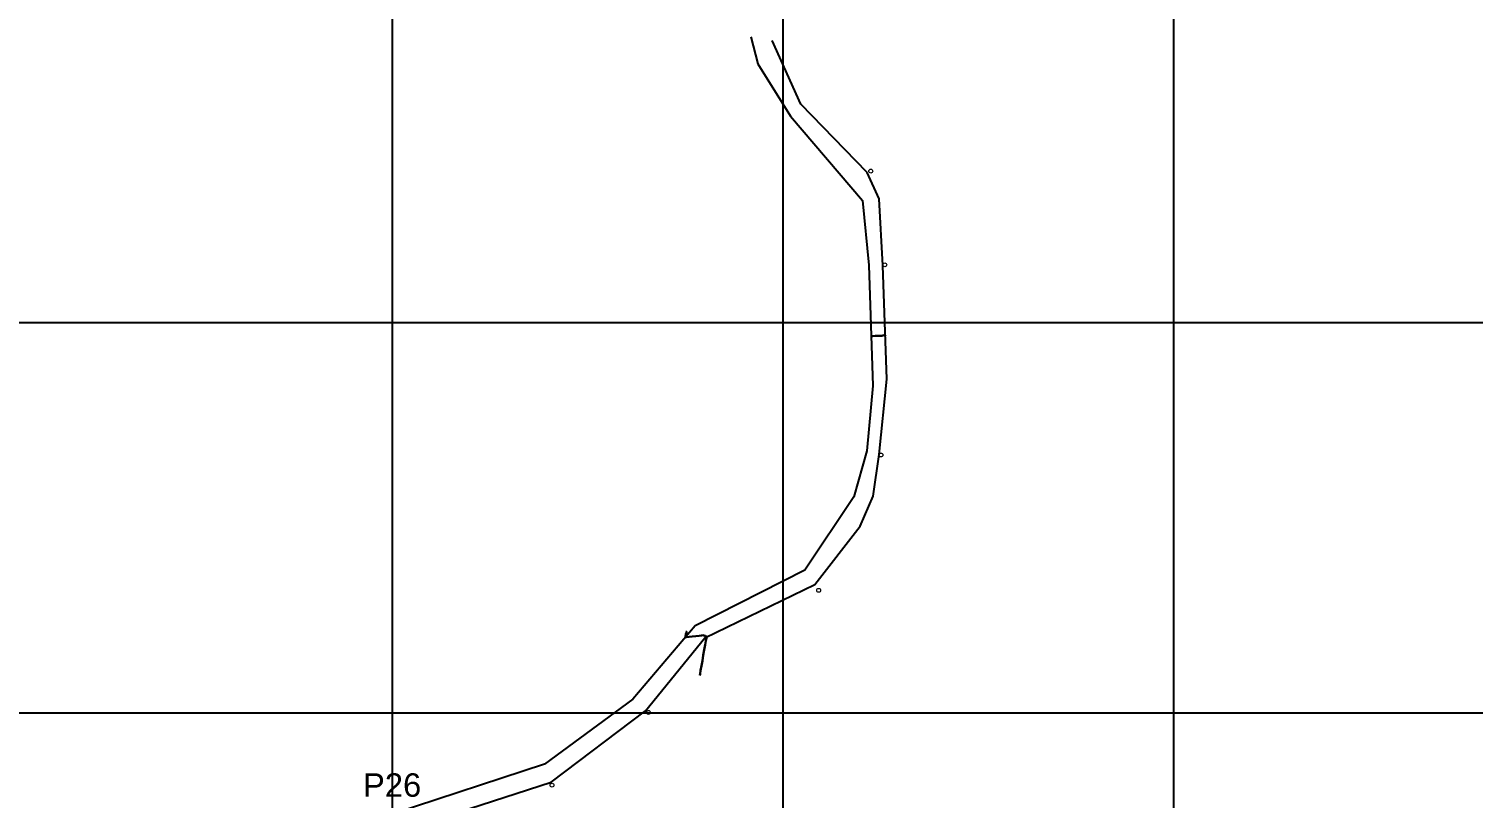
# Model space of a CAD drawing. Header units: millimetres. Extents: x 736950 to 738835, y 8500595 to 8502131.
# Drawn here: x 737606.9 to 737976.7, y 8501378.2 to 8501575.1 of the extents above; entities that cross this region are included whole.
import ezdxf
from ezdxf.enums import TextEntityAlignment as Align

# ---------------------------------------------------------------- set-up
doc = ezdxf.new("R2010")
doc.units = ezdxf.units.MM
doc.layers.add('carretera', color=40, linetype='Continuous')
doc.layers.add('Cuadricula Coordenadas', color=5, linetype='Continuous')
for name, color, linetype, lineweight in [('CONT-MJR', 80, 'Continuous', 30), ('CUADROS', 9, 'Continuous', 20), ('postes', 10, 'Continuous', 5)]:
    doc.layers.add(name, color=color, linetype=linetype, lineweight=lineweight)
doc.styles.add('CUADROS', font='arial.ttf')

msp = doc.modelspace()

# ---------------------------------------------------------------- linework, layer by layer
at = {"layer": 'carretera'}
for p, q in [((737791.770568086, 8501573.094225887), (737793.5364308308, 8501566.171296563)), ((737804.5758565818, 8501555.878874833), (737797.2127972312, 8501572.142245239)), ((737793.5364308308, 8501566.171296563), (737801.8834736957, 8501552.825214013)), ((737821.5064400018, 8501538.358340878), (737804.5758565818, 8501555.878874833)), ((737801.8834736957, 8501552.825214013), (737820.3099728773, 8501531.234917654)), ((737824.5865551028, 8501531.621329146), (737821.5064400018, 8501538.358340878)), ((737820.3099728773, 8501531.234917654), (737821.9146262124, 8501514.61068556)), ((737825.5012096795, 8501514.592573876), (737824.5865551028, 8501531.621329146)), ((737821.9146262124, 8501514.61068556), (737822.9576323462, 8501483.727451805)), ((737826.6040973125, 8501485.437340178), (737825.5012096795, 8501514.592573876)), ((737822.9576323462, 8501483.727451805), (737821.407202114, 8501467.078895139)), ((737824.6196201253, 8501466.211407086), (737826.6040973125, 8501485.437340178)), ((737821.407202114, 8501467.078895139), (737818.0857281691, 8501455.296824636)), ((737823.0834329495, 8501455.531996703), (737824.6196201253, 8501466.211407086)), ((737818.0857281691, 8501455.296824636), (737805.5742307496, 8501436.570232455)), ((737819.6973240776, 8501447.788163017), (737823.0834329495, 8501455.531996703)), ((737808.1469704045, 8501432.877727658), (737819.6973240776, 8501447.788163017)), ((737805.5742307496, 8501436.570232455), (737777.4676135527, 8501422.293232009)), ((737779.9541544738, 8501419.269524474), (737808.1469704045, 8501432.877727658)), ((737777.4676135527, 8501422.293232009), (737761.5067383865, 8501403.546386087)), ((737764.8105115901, 8501400.527194703), (737779.9541544738, 8501419.269524474)), ((737761.5067383865, 8501403.546386087), (737738.9311161017, 8501386.876284875)), ((737740.6076174808, 8501382.317522638), (737764.8105115901, 8501400.527194703)), ((737738.9311161017, 8501386.876284875), (737700.4094732066, 8501374.279084923)), ((737700.866578944, 8501369.44032399), (737740.6076174808, 8501382.317522638))]:
    msp.add_line(p, q, dxfattribs=at)
at = {"layer": 'CONT-MJR'}
for points, elevation in [([(737822.526991466, 8501496.478655206), (737822.5668745136, 8501496.480009511)], 3690), ([(737822.5668745136, 8501496.480009511), (737822.702140692, 8501496.48437271)], 3690), ([(737825.0032585632, 8501496.561475027), (737825.3216814848, 8501496.577731492)], 3690), ([(737825.5687221114, 8501496.633242808), (737825.8921928101, 8501496.715214137)], 3690), ([(737825.8921928101, 8501496.715214137), (737826.0687365978, 8501496.749904186)], 3690), ([(737826.1406332746, 8501496.621826163), (737826.191127011, 8501496.503633358)], 3690), ([(737826.191127011, 8501496.503633358), (737826.1923165335, 8501496.477311447)], 3690), ([(737775.3478911765, 8501420.972454285), (737775.3407886, 8501420.94338799)], 3685), ([(737775.2927775758, 8501419.40750104), (737775.9203690356, 8501419.462647233)], 3685), ([(737775.9203690356, 8501419.462647233), (737776.7616648846, 8501419.560480542)], 3685), ([(737776.7616648846, 8501419.560480542), (737777.6751562755, 8501419.677186387)], 3685), ([(737779.1526902897, 8501419.871957384), (737779.4337152176, 8501419.90239338)], 3685), ([(737778.73604562, 8501410.032913288), (737778.6508857997, 8501409.55480509)], 3685), ([(737779.0965360111, 8501412.05044702), (737778.8907983516, 8501410.899080485)], 3685), ([(737779.3346506135, 8501413.384153234), (737779.0965360111, 8501412.05044702)], 3685)]:
    msp.add_lwpolyline(points, dxfattribs=dict(at, elevation=elevation))
at = {"layer": 'CONT-MJR', "extrusion": (0.0316163728690739, -0.9995000775220599, 0), "elevation": -8473919.1175219}
msp.add_lwpolyline([(1006240.330782206, 3690.000000000013), (1006240.647005261, 3690.000000000013)], dxfattribs=at)
at = {"layer": 'CONT-MJR', "extrusion": (0.03182267421265259, -0.9994935304472738, 0), "elevation": -8473711.243708586}
msp.add_lwpolyline([(1007989.686571999, 3690.000000000013), (1007990.24788226, 3690.000000000013)], dxfattribs=at)
at = {"layer": 'CONT-MJR', "extrusion": (0.03302090350543908, -0.9994546612686764, 0), "elevation": -8472496.715696763}
msp.add_lwpolyline([(1018148.311439266, 3690.000000000013), (1018149.084002811, 3690.000000000013)], dxfattribs=at)
at = {"layer": 'CONT-MJR', "extrusion": (0.0363801147478651, -0.999338024519698, 0), "elevation": -8469026.62092308}
msp.add_lwpolyline([(1046621.349316184, 3690.00000000001), (1046622.001632696, 3690.00000000001)], dxfattribs=at)
at = {"layer": 'CONT-MJR', "extrusion": (0.2192384300770079, -0.9756713128801978, 0), "elevation": -8132906.662245279}
msp.add_lwpolyline([(2583729.763288136, 3690), (2583730.016488803, 3690)], dxfattribs=at)
at = {"layer": 'CONT-MJR', "extrusion": (0.8720034737757918, 0.4894996851101664, 0), "elevation": 4804866.877023853}
msp.add_lwpolyline([(7052169.069897414, 3690.000000000003), (7052168.923019532, 3690.000000000003)], dxfattribs=at)
at = {"layer": 'CONT-MJR', "extrusion": (0.961563094081814, -0.2745840783800274, 0), "elevation": -1624937.29443607}
msp.add_lwpolyline([(8377233.881389087, 3685.000000000006), (8377233.630709372, 3685.000000000006)], dxfattribs=at)
at = {"layer": 'CONT-MJR', "extrusion": (0.9635856778441968, -0.2673997783348742, 0), "elevation": -1562368.323942889}
msp.add_lwpolyline([(8389128.424961178, 3685.000000000003), (8389128.317929236, 3685.000000000003)], dxfattribs=at)
at = {"layer": 'CONT-MJR', "extrusion": (0.999999671868909, -0.00081010003980328, 0), "elevation": 730887.7781028317}
msp.add_lwpolyline([(8502014.57592262, 3685.000000000013), (8502014.300849907, 3685.000000000013)], dxfattribs=at)
at = {"layer": 'CONT-MJR', "extrusion": (-0.04165400346057821, -0.9991320953686286, 0), "elevation": -8524772.280822532}
msp.add_lwpolyline([(383016.5481493615, 3685.00000000001), (383016.8207641873, 3685.00000000001)], dxfattribs=at)
at = {"layer": 'CONT-MJR', "extrusion": (0.9758732228329579, -0.2183379329333689, 0), "elevation": -1136207.515871301}
msp.add_lwpolyline([(8457392.616572626, 3685), (8457392.108342761, 3685)], dxfattribs=at)
at = {"layer": 'CONT-MJR', "extrusion": (0.9646937867007649, -0.2633740645943322, 0), "elevation": -1527326.504812187}
msp.add_lwpolyline([(8395578.494781382, 3685.000000000013), (8395578.07048912, 3685.000000000013)], dxfattribs=at)
at = {"layer": 'CONT-MJR', "extrusion": (0.1312483670491385, -0.9913495176510324, 0), "elevation": -8331046.181218155}
msp.add_lwpolyline([(1847192.992630001, 3685), (1847193.844174355, 3685)], dxfattribs=at)
at = {"layer": 'CONT-MJR', "extrusion": (0.129948031622474, -0.9915208061747594, 0), "elevation": -8333461.736409113}
msp.add_lwpolyline([(1836265.519839253, 3685.000000000013), (1836266.158611456, 3685.000000000013)], dxfattribs=at)
at = {"layer": 'CONT-MJR', "extrusion": (0.1808010629681172, 0.98351968746416, 0), "elevation": 8494705.15125525}
msp.add_lwpolyline([(811445.1570259549, 3685), (811444.9097666059, 3685)], dxfattribs=at)
at = {"layer": 'CONT-MJR', "extrusion": (0.2414420180874645, 0.9704152471503386, 0), "elevation": 8428038.466422284}
msp.add_lwpolyline([(1336647.319548114, 3685.000000000013), (1336646.989871372, 3685.000000000013)], dxfattribs=at)
at = {"layer": 'CONT-MJR', "extrusion": (0.9847014170834233, -0.1742501626796891, 0), "elevation": -754880.3059974101}
msp.add_lwpolyline([(8499916.105919944, 3685), (8499914.822721548, 3685)], dxfattribs=at)
at = {"layer": 'CONT-MJR', "extrusion": (-0.3033633142429066, -0.9528749653399231, 0), "elevation": -8324605.461406767}
msp.add_lwpolyline([(-1876006.790750629, 3685.00000000001), (-1876006.595503662, 3685.00000000001)], dxfattribs=at)
at = {"layer": 'CONT-MJR', "extrusion": (0.9849478077508349, -0.1728520060827311, 0), "elevation": -742812.2109845108}
msp.add_lwpolyline([(8500980.294062814, 3685.00000000001), (8500979.243785528, 3685.00000000001)], dxfattribs=at)
at = {"layer": 'CONT-MJR', "extrusion": (0.7100075973249684, 0.7041940156951249, 0), "elevation": 6510478.425926528}
msp.add_lwpolyline([(5516532.198764172, 3685.00000000001), (5516532.025203687, 3685.00000000001)], dxfattribs=at)
at = {"layer": 'CONT-MJR', "extrusion": (0.9855170909678481, -0.1695761286569262, 0), "elevation": -714542.6001738368}
msp.add_lwpolyline([(8503403.844131595, 3685.000000000013), (8503403.131298013, 3685.000000000013)], dxfattribs=at)
at = {"layer": 'CONT-MJR', "extrusion": (0.8248724829641857, 0.5653188364529343, 0), "elevation": 5414587.306141167}
msp.add_lwpolyline([(6595505.986937434, 3685.000000000004), (6595505.816913481, 3685.000000000004)], dxfattribs=at)
at = {"layer": 'CONT-MJR', "extrusion": (0.9881345619640661, -0.1535906489734426, 0), "elevation": -576712.2177753926}
msp.add_lwpolyline([(8513862.560238633, 3685.000000000013), (8513862.289332826, 3685.000000000013)], dxfattribs=at)
at = {"layer": 'CONT-MJR', "extrusion": (0.9844843205968473, -0.1754725690783717, 0), "elevation": -765432.6602907188}
msp.add_lwpolyline([(8498969.650333453, 3685), (8498968.214875113, 3685)], dxfattribs=at)
at = {"layer": 'CONT-MJR', "extrusion": (0.9845664372598839, -0.1750112299864759, 0), "elevation": -761450.0413105824}
msp.add_lwpolyline([(8499328.80317572, 3685), (8499327.391583236, 3685)], dxfattribs=at)
at = {"layer": 'CONT-MJR', "extrusion": (0.9844118338876862, -0.1758787687638352, 0), "elevation": -768939.410791297}
msp.add_lwpolyline([(8498649.136730146, 3685), (8498648.256847186, 3685)], dxfattribs=at)
at = {"layer": 'Cuadricula Coordenadas', "color": 8}
for p, q in [((737700, 8500595.507225098), (737700, 8502130.641312933)), ((737800, 8500595.507225098), (737800, 8502130.641312933)), ((737900, 8500595.507225098), (737900, 8502130.641312933)), ((736950.2264744169, 8501500), (738552.8979275209, 8501500)), ((736950.2264744169, 8501400), (738552.8979275209, 8501400))]:
    msp.add_line(p, q, dxfattribs=at)
at = {"layer": 'postes'}
for centre in [(737822.4589470387, 8501538.719157098), (737826.0542671003, 8501514.722468022), (737825.0412330389, 8501466.033892153), (737809.1243414127, 8501431.396788796), (737765.5287235602, 8501400.14943742), (737740.8535778155, 8501381.514244035)]:
    msp.add_circle(centre, 0.5, dxfattribs=at)

# ---------------------------------------------------------------- texts
at = {"layer": 'CUADROS', "style": 'CUADROS'}
msp.add_text('P26', height=6, dxfattribs=at).set_placement((737699.9211902624, 8501381.555258425), align=Align.MIDDLE_CENTER)

doc.saveas('drawing.dxf')
